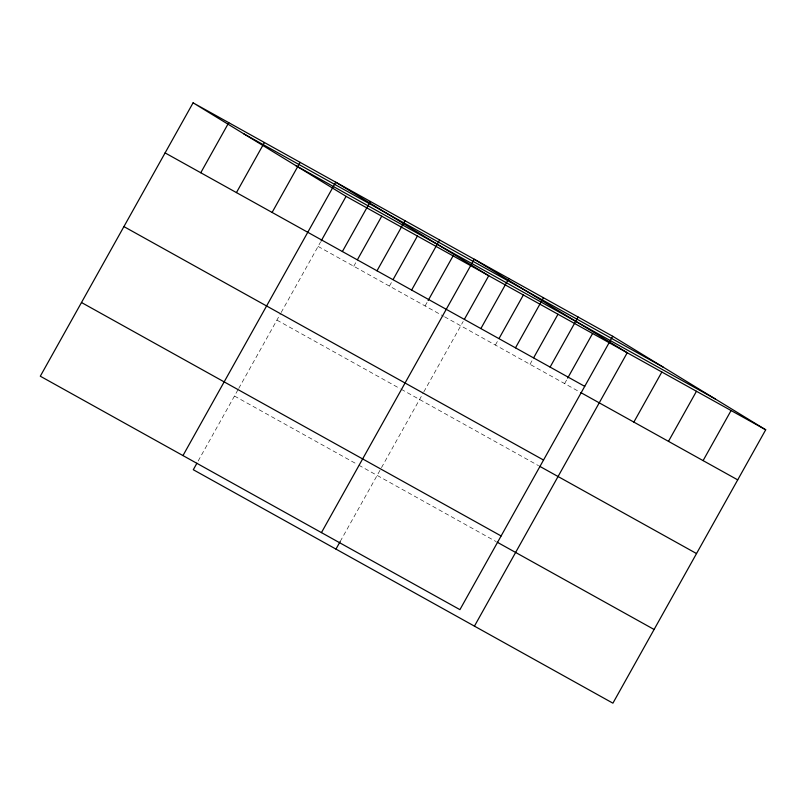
<?xml version="1.0" encoding="UTF-8"?>
<svg xmlns="http://www.w3.org/2000/svg" width="806" height="806" viewBox="0 0 806 806"><rect width="100%" height="100%" fill="white"/><g stroke="black" fill="none" stroke-linecap="round" stroke-linejoin="round"><path stroke-width="0.6" stroke-dasharray="4.03 3.02" d="M198.135 461.052L238.113 389.53M238.717 388.442L280.538 313.615M281.143 312.526L320.526 242.072M353.763 266.262L356.796 260.822M389.429 286.11L391.857 281.757M425.094 305.948L427.533 301.595M340.203 541.511L423.21 392.985M423.815 391.897L463.198 321.443M495.378 345.049L498.42 339.608M530.005 364.312L532.434 359.96M564.623 383.575L567.051 379.213M318.088 246.424L443.471 316.174M444.549 316.778L579.766 391.998M276.911 320.113L400.129 388.663M401.207 389.258L538.579 465.687M234.475 396.038L357.693 464.578M358.771 465.183L496.153 541.612"/><path stroke-width="1.21" d="M193.087 102.825L40.3 376.211L459.924 609.648L612.711 336.273L193.087 102.825L346.076 196.352L765.7 429.789L612.913 703.175L193.289 469.727L196.926 463.218M200.765 172.746L228.753 122.673M236.44 192.594L264.418 142.511M272.106 212.431L300.094 162.359M182.972 455.581L335.759 182.206L488.748 275.723L464.417 319.267M321.131 240.984L346.076 196.352M342.389 251.532L370.377 201.46M357.411 259.734L381.742 216.189M377.007 270.796L404.995 220.723M393.076 279.581L417.417 236.037M411.624 290.059L439.613 239.976M428.137 300.507L453.083 255.875M321.443 532.615L474.23 259.24L627.229 352.756L474.442 626.131M335.961 549.098L340.203 541.511M480.87 328.576L508.848 278.493M499.035 338.52L523.366 294.976M515.487 347.829L543.466 297.757M533.653 357.783L557.984 314.239M550.105 367.093L578.093 317.02M567.666 378.125L592.601 333.493M633.859 422.092L661.847 372.019M668.476 441.345L696.465 391.273M703.094 460.609L731.082 410.536M243.573 133.695L663.197 367.133M295.59 165.482L715.214 398.93M165.099 152.908L584.723 386.356M580.844 392.603L737.712 479.872M123.912 226.597L543.536 460.045M539.667 466.291L696.535 553.561M81.487 302.512L501.11 535.96M497.231 542.216L654.099 629.476M612.711 336.273L765.7 429.789"/></g></svg>
